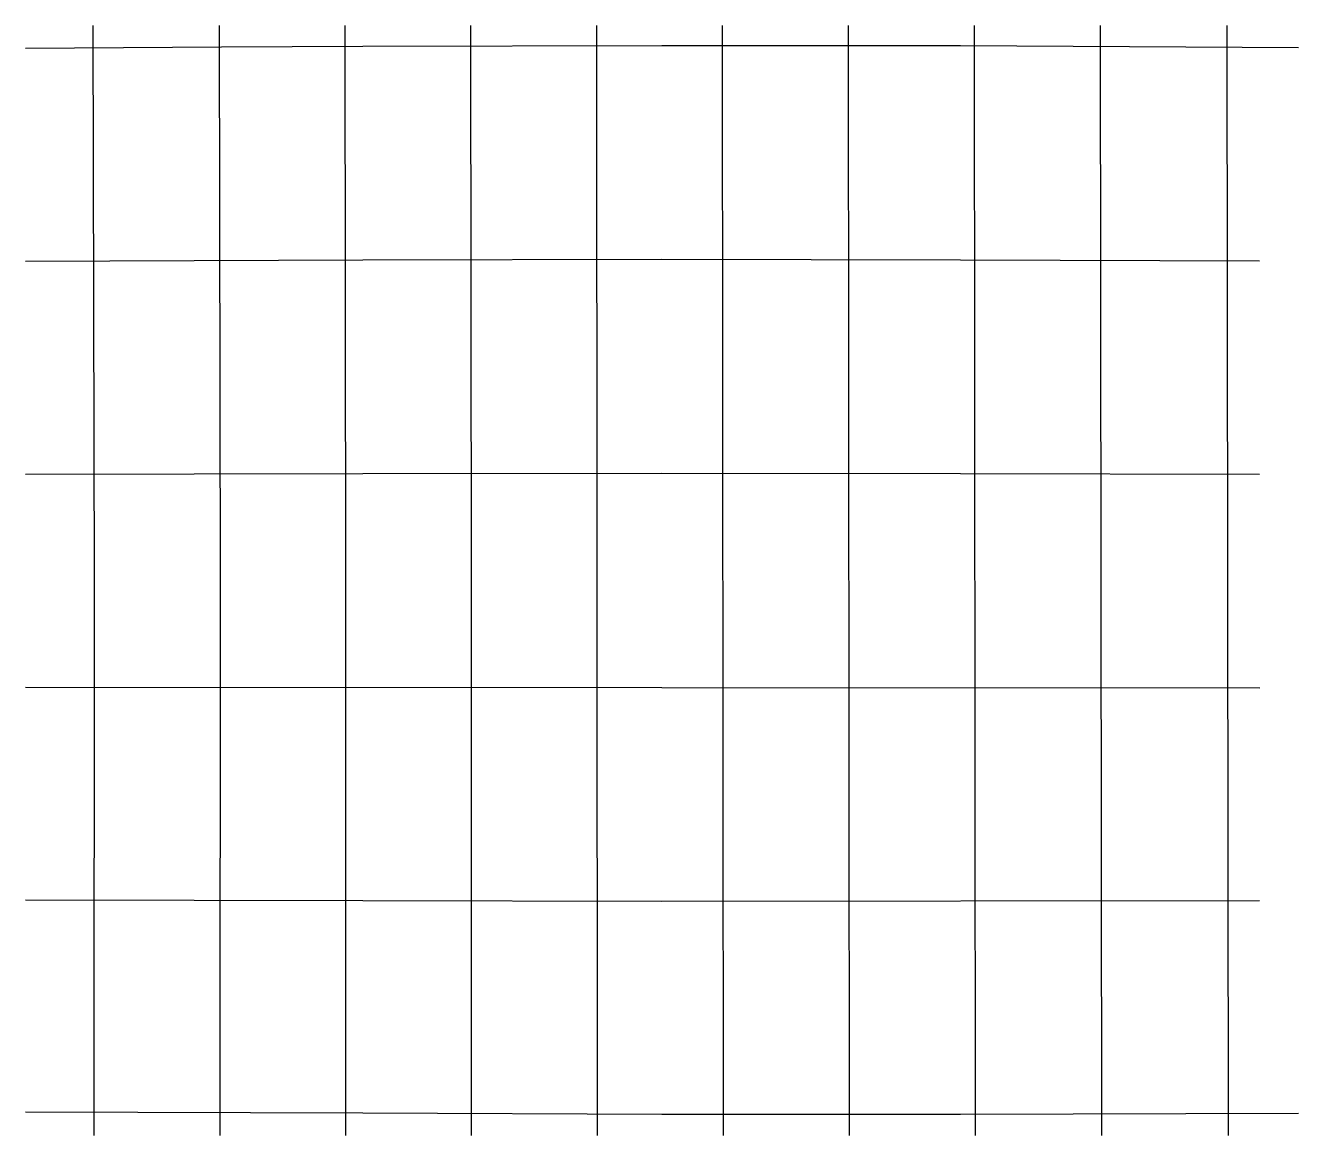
# Model space of a CAD drawing. Header units: metres. Extents: x -64 to 64, y -56 to 56.
import ezdxf

# ---------------------------------------------------------------- set-up
doc = ezdxf.new("R2010")
doc.units = ezdxf.units.M

msp = doc.modelspace()

# ---------------------------------------------------------------- linework, layer by layer
for points in [[(-56.957287, -55.7), (-56.935217, 0), (-57.06785, 55.7)], [(-56.957287, -55.7), (-56.935217, 0), (-57.06785, 55.7)], [(-44.328272, -55.7), (-44.295606, 0), (-44.389283, 55.7)], [(-44.328272, -55.7), (-44.295606, 0), (-44.389283, 55.7)], [(-31.70818, -55.7), (-31.706116, 0), (-31.759428, 55.7)], [(-31.70818, -55.7), (-31.706116, 0), (-31.759428, 55.7)], [(-19.096813, -55.7), (-19.106254, 0), (-19.1496, 55.7)], [(-19.096813, -55.7), (-19.106254, 0), (-19.1496, 55.7)], [(-6.456319, -55.7), (-6.484732, 0), (-6.526205, 55.7)], [(-6.456319, -55.7), (-6.484732, 0), (-6.526205, 55.7)], [(6.18964, -55.7), (6.095442, 55.7)], [(6.18964, -55.7), (6.095442, 55.7)], [(18.839445, -55.7), (18.74373, 55.7)], [(18.839445, -55.7), (18.74373, 55.7)], [(31.499875, -55.7), (31.388079, 55.7)], [(31.499875, -55.7), (31.388079, 55.7)], [(44.178967, -55.7), (44.051995, 55.7)], [(44.178967, -55.7), (44.051995, 55.7)], [(56.899704, -55.7), (56.8225, 0), (56.767411, 55.7)], [(56.899704, -55.7), (56.8225, 0), (56.767411, 55.7)], [(63.910973, 53.449126), (29.999934, 53.64), (0.000017, 53.67), (-29.999917, 53.59), (-44.188132, 53.509906), (-63.866587, 53.378801)], [(63.910973, 53.449126), (29.999934, 53.64), (0.000017, 53.67), (-29.999917, 53.59), (-44.188132, 53.509906), (-63.866587, 53.378801)], [(63.910973, 53.449126), (29.999934, 53.64), (0.000017, 53.67), (-29.999917, 53.59), (-44.188132, 53.509906), (-63.866587, 53.378801)], [(60.000063, 32.044394), (30.000063, 32.139228), (-0.000002, 32.218456), (-30.000066, 32.134387), (-63.866587, 32.004528)], [(60.000063, 32.044394), (30.000063, 32.139228), (-0.000002, 32.218456), (-30.000066, 32.134387), (-63.866587, 32.004528)], [(60, 10.639418), (30, 10.68921), (0, 10.73), (-30, 10.71), (-63.866587, 10.651664)], [(60, 10.639418), (30, 10.68921), (0, 10.73), (-30, 10.71), (-63.866587, 10.651664)], [(-63.866587, -10.710298), (0, -10.73), (60.034902, -10.77148)], [(-63.866587, -10.710298), (0, -10.73), (60.034902, -10.77148)], [(60, -32.16), (0, -32.19861), (-30, -32.139302), (-63.866587, -32.073143)], [(60, -32.16), (0, -32.19861), (-30, -32.139302), (-63.866587, -32.073143)], [(63.928535, -53.480119), (29.999806, -53.593334), (0.00011, -53.57518), (-29.999783, -53.460477), (-63.866587, -53.342141)], [(63.928535, -53.480119), (29.999806, -53.593334), (0.00011, -53.57518), (-29.999783, -53.460477), (-63.866587, -53.342141)], [(63.928535, -53.480119), (29.999806, -53.593334), (0.00011, -53.57518), (-29.999783, -53.460477), (-63.866587, -53.342141)]]:
    msp.add_lwpolyline(points)

doc.saveas('drawing.dxf')
